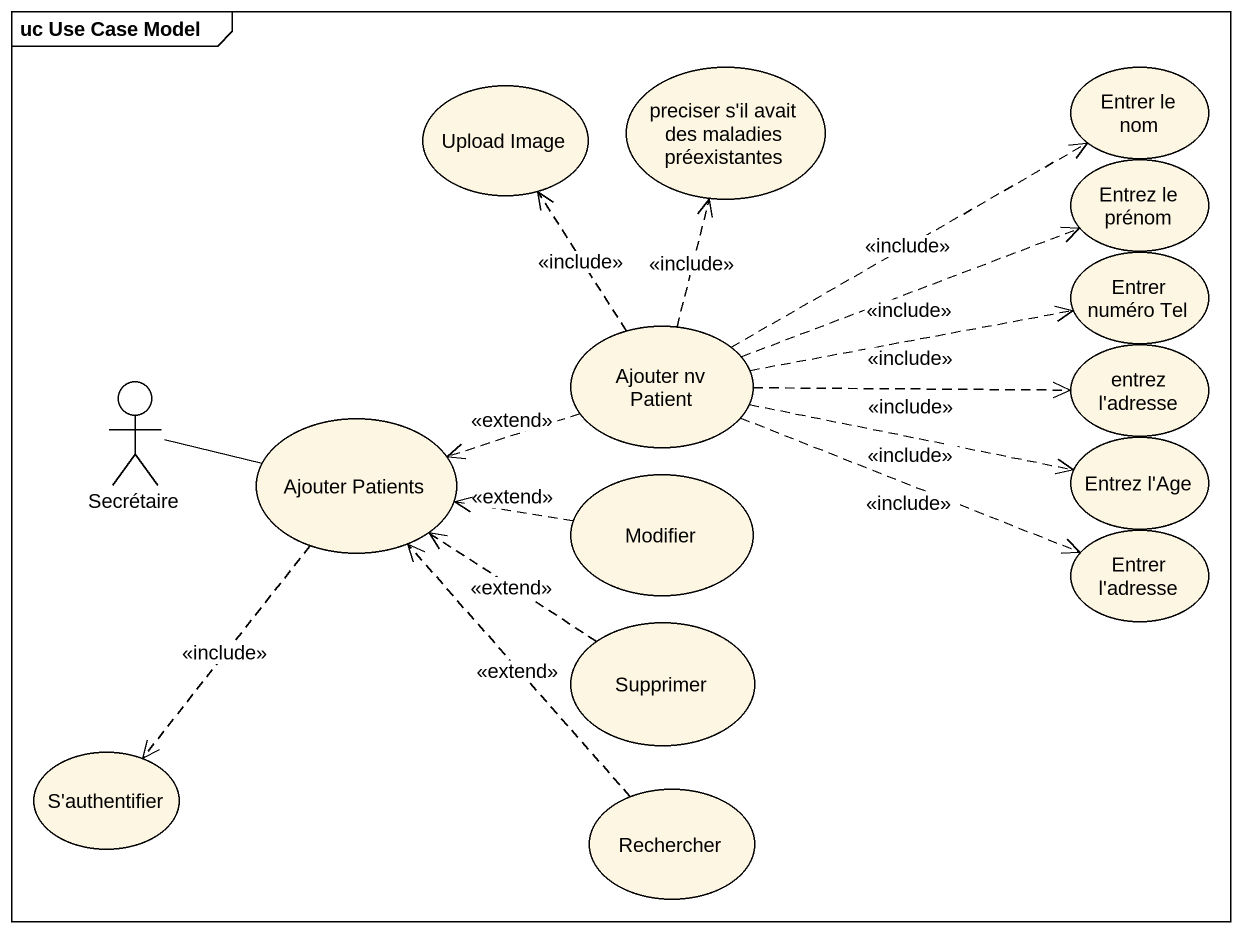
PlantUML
@startuml
mainframe uc Use Case Model
usecase "Upload Image" as Upload_Image
usecase "preciser s'il avait des maladies préexistantes" as preciser_s_il_avait_des
usecase "Entrer le nom" as Entrer_le_nom
usecase "Entrez le prénom" as Entrez_le_prénom
usecase "Entrer numéro Tel" as Entrer_numéro_Tel
usecase "Ajouter nv Patient" as Ajouter_nv_Patient
usecase "entrez l'adresse" as entrez_l_adresse
actor Secrétaire
usecase "Ajouter Patients" as Ajouter_Patients
usecase "Entrez l'Age" as Entrez_l_Age
usecase Modifier
usecase "Entrer l'adresse" as Entrer_l_adresse
usecase Supprimer
usecase "S'authentifier" as S_authentifier
usecase Rechercher
Ajouter_nv_Patient .up.> Upload_Image : <<include>>
Ajouter_nv_Patient .up.> preciser_s_il_avait_des : <<include>>
Ajouter_nv_Patient .right.> Entrer_le_nom : <<include>>
Ajouter_nv_Patient .right.> Entrez_le_prénom : <<include>>
Ajouter_nv_Patient .right.> Entrer_numéro_Tel : <<include>>
Ajouter_nv_Patient .right.> entrez_l_adresse : <<include>>
Ajouter_nv_Patient .left.> Ajouter_Patients : <<extend>>
Ajouter_nv_Patient .right.> Entrez_l_Age : <<include>>
Ajouter_nv_Patient .right.> Entrer_l_adresse : <<include>>
Secrétaire -right- Ajouter_Patients
Ajouter_Patients ..> S_authentifier : <<include>>
Modifier .left.> Ajouter_Patients : <<extend>>
Supprimer .up.> Ajouter_Patients : <<extend>>
Rechercher .up.> Ajouter_Patients : <<extend>>
@enduml
